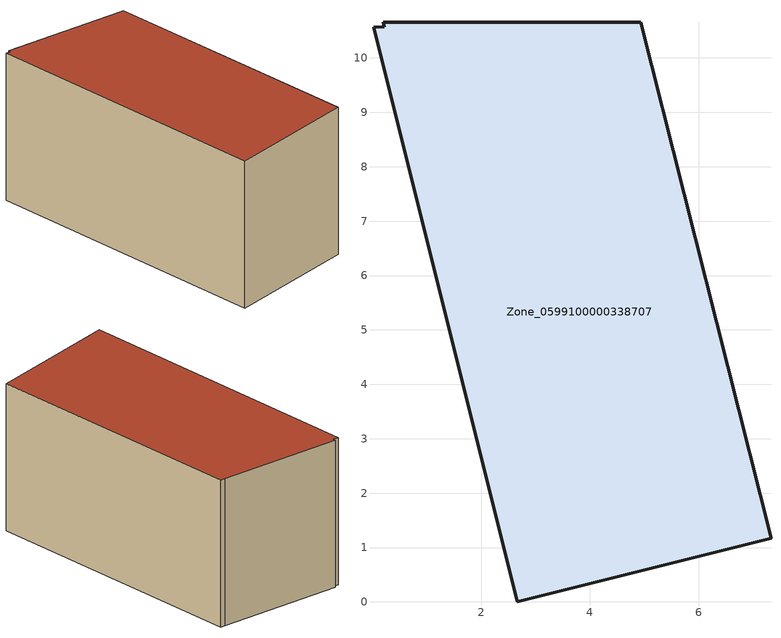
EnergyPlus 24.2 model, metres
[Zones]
Zone_0599100000338707
 floor ground (C_G): 0.23,10.57 0.2,10.66 4.77,10.65 4.93,10.66 7.33,1.17 2.67,0 0.02,10.57 z0
 wall outside (C_F): 7.33,1.17 4.93,10.66 4.77,10.65 0.2,10.66 0.23,10.57 0.02,10.57 2.67,0 7.33,1.17 z0:5.84
 roof outside (C_R): 0.2,10.66 0.23,10.57 0.02,10.57 2.67,0 7.33,1.17 4.93,10.66 4.77,10.65 z5.84
[BUILDING]
Pand.0599100000338707: North Axis=0; Terrain=City; Loads Convergence Tolerance Value=0.04; Temperature Convergence Tolerance Value=0.4; Solar Distribution=FullExterior; Maximum Number of Warmup Days=25; Minimum Number of Warmup Days=1
[Site:Location]
Rotterdam.The.Hague.AP_ZH_NLD Design_Conditions: Latitude=51.96; Longitude=4.45; Time Zone=1; Elevation=-4.5
[SITE:GROUNDTEMPERATURE:BUILDINGSURFACE]
18, 18, 18, 18, 18, 18, 18, 18, 18, 18, 18, 18
[MATERIAL] Thermal Absorptance=0.9; Solar Absorptance=0.7; Visible Absorptance=0.7
Name | Roughness | Thickness | Conductivity | Density | Specific Heat
G.TI.1992-2005 | MediumSmooth | 0.15 | 0.06 | 540 | 1210
F.TI.1992-2005 | Rough | 0.3 | 0.12 | 1920 | 840
R.TI.1992-2005 | MediumRough | 0.2 | 0.08 | 1500 | 1000
[CONSTRUCTION]
C_G: G.TI.1992-2005
C_F: F.TI.1992-2005
C_R: R.TI.1992-2005
[ZONE]
Zone_0599100000338707: Type=1; Multiplier=1; Ceiling Height=Autocalculate; Volume=Autocalculate; Floor Area=autocalculate; Part of Total Floor Area=Yes
[ZONEINFILTRATION:DESIGNFLOWRATE]
Infil_Zone_0599100000338707: Zone or ZoneList or Space or SpaceList=Zone_0599100000338707; Schedule=AlwaysOn; Design Flow Rate Calculation Method=Flow/Area; Flow Rate per Floor Area=0.0015; Constant Term Coefficient=1; Temperature Term Coefficient=0; Velocity Term Coefficient=0; Velocity Squared Term Coefficient=0
[HVACTEMPLATE:ZONE:IDEALLOADSAIRSYSTEM]
Zone_0599100000338707: Maximum Heating Supply Air Temperature=50; Minimum Cooling Supply Air Temperature=13; Maximum Heating Supply Air Humidity Ratio=0.0156; Minimum Cooling Supply Air Humidity Ratio=0.0077; Heating Limit=NoLimit; Cooling Limit=NoLimit; Dehumidification Control Type=ConstantSensibleHeatRatio; Cooling Sensible Heat Ratio=0.7; Dehumidification Setpoint=60; Humidification Control Type=None; Humidification Setpoint=30; Outdoor Air Method=None; Outdoor Air Flow Rate per Person=0.00944; Outdoor Air Flow Rate per Zone Floor Area=0; Outdoor Air Flow Rate per Zone=0; Demand Controlled Ventilation Type=None; Outdoor Air Economizer Type=NoEconomizer; Heat Recovery Type=None; Sensible Heat Recovery Effectiveness=0.7; Latent Heat Recovery Effectiveness=0.65
[ZONECONTROL:THERMOSTAT]
ThermostatControl_Zone_0599100000338707: Zone or ZoneList=Zone_0599100000338707; Control Type Schedule=DualSetpointControlType; Control 1=Thermostat_Zone_0599100000338707; Temperature Difference Between Cutout And Setpoint=0
[THERMOSTATSETPOINT:DUALSETPOINT]
Thermostat_Zone_0599100000338707: Heating Setpoint Temperature Schedule=HeatingSetpoint_Zone_0599100000338707; Cooling Setpoint Temperature Schedule=CoolingSetpoint_Zone_0599100000338707
[SCHEDULE:COMPACT]
HeatingSetpoint_Zone_0599100000338707: Through: 12/31, For: AllDays, Until: 24:00, 21
CoolingSetpoint_Zone_0599100000338707: Through: 12/31, For: AllDays, Until: 24:00, 24
DualSetpointControlType: Through: 12/31, For: AllDays, Until: 24:00, 4
AlwaysOn: Through: 12/31, For: AllDays, Until: 24:00, 1
